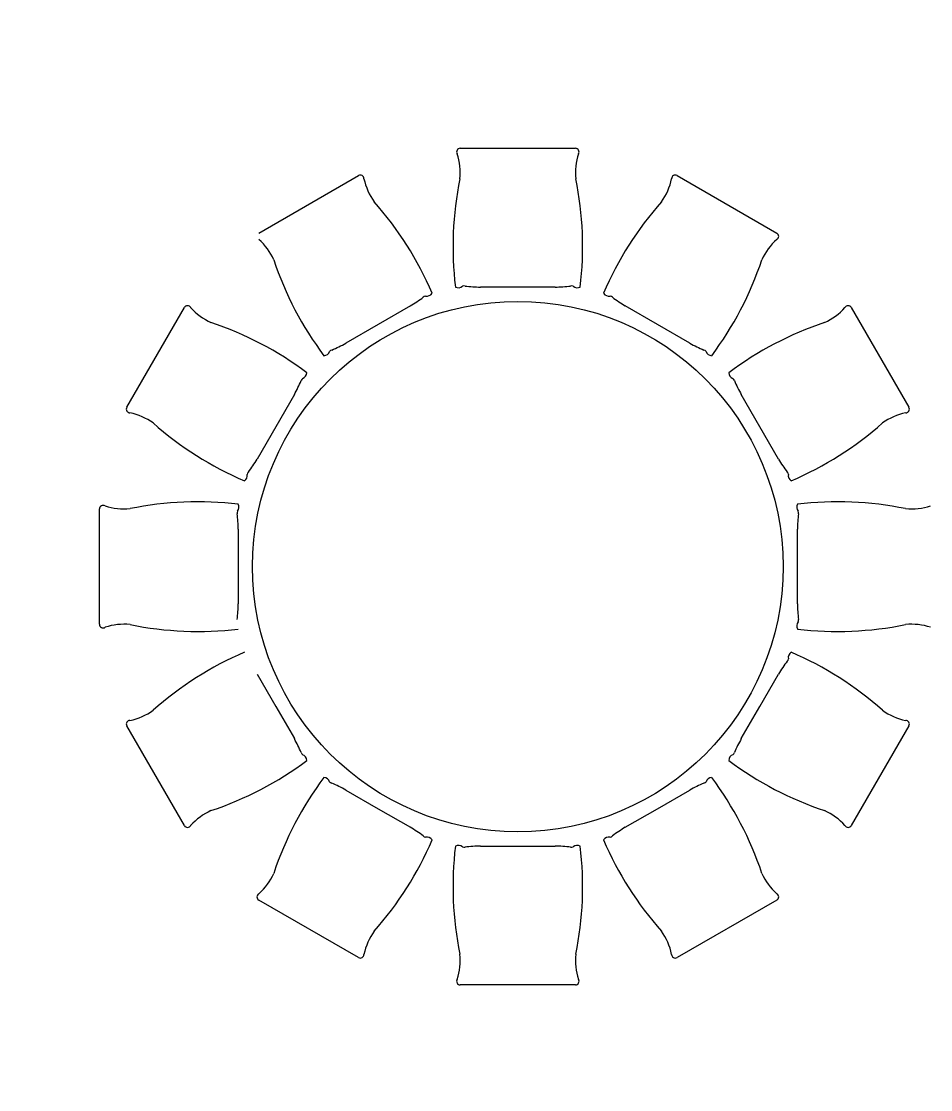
# Model space of a CAD drawing. Header units: millimetres. Extents: x 1443065 to 1517367, y 3763150 to 3779068.
# Drawn here: x 1446686.1 to 1447000.2, y 3767662 to 3768031.1 of the extents above; entities that cross this region are included whole.
import ezdxf

# ---------------------------------------------------------------- set-up
doc = ezdxf.new("R2010")
doc.units = ezdxf.units.MM
doc.layers.add('m-TAR_duvar', color=8, linetype='Continuous')
doc.layers.add('m-TFR_vitrifiye', color=1, linetype='Continuous')

msp = doc.modelspace()

# ---------------------------------------------------------------- hatches: boundary and pattern name
at = {"layer": 'm-TAR_duvar'}
h = msp.add_hatch(dxfattribs=at)
h.set_pattern_fill('ANSI33', color=256, scale=2)
h.set_pattern_definition([(45, (27620.463, -87954.953), (-8.98025612, 8.98025612), []), (45, (27629.443, -87954.953), (-8.98025612, 8.98025612), [6.35, -3.175])])
h.paths.add_polyline_path([(1454794.44, 3768891.25), (1454777.28, 3769060.22), (1454740.17, 3769224.96), (1454678.91, 3769382.58), (1454596.91, 3769530.2), (1454495.37, 3769665.05), (1454375.86, 3769783.46), (1454239.69, 3769884.92), (1454091.6, 3769966), (1453859.58, 3770075.21), (1453406.13, 3770314.52), (1453184.71, 3770444.62), (1451716.99, 3771328.64), (1451249.47, 3771588.02), (1451035.26, 3771685.46), (1450763.61, 3771809.03), (1450409.17, 3771939.61), (1448897.84, 3772143.01), (1447435.26, 3772002.72), (1445092.32, 3771120.18), (1445146.3, 3764847.08), (1454849.85, 3764847.08)])
h.paths.add_polyline_path([(1445185.96, 3764887.08), (1445132.56, 3771092.6), (1447444.38, 3771963.41), (1448897.07, 3772102.76), (1450399.48, 3771900.56), (1450748.39, 3771772.01), (1451018.7, 3771649.05), (1451231.46, 3771552.27), (1451696.97, 3771294), (1453164.25, 3770410.24), (1453386.65, 3770279.57), (1453841.71, 3770039.41), (1454073.47, 3769930.33), (1454218.03, 3769851.17), (1454349.7, 3769753.07), (1454465.16, 3769638.67), (1454563.29, 3769508.35), (1454642.62, 3769365.55), (1454701.81, 3769213.26), (1454737.73, 3769053.78), (1454754.47, 3768888.95), (1454809.3, 3764887.08)], flags=16)
h.paths.add_polyline_path([(1452002.28, 3765847.08), (1451882.28, 3765847.08), (1451882.28, 3765967.08), (1452002.28, 3765967.08)], flags=0)
h.paths.add_polyline_path([(1452782.41, 3765847.08), (1452782.41, 3765967.08), (1452902.41, 3765967.08), (1452902.41, 3765847.08)], flags=0)
h.paths.add_polyline_path([(1451282.28, 3765847.08), (1451162.28, 3765847.08), (1451162.28, 3765967.08), (1451282.28, 3765967.08)], flags=0)
h.paths.add_polyline_path([(1452002.41, 3766436.58), (1451902.41, 3766436.58), (1451902.41, 3766536.58), (1451902.48, 3766670.96), (1451282.41, 3766670.96), (1451282.41, 3766536.58), (1451282.41, 3766436.58), (1451182.41, 3766436.58), (1451182.41, 3766536.58), (1451227.41, 3766536.58), (1451227.41, 3766715.96), (1451912.48, 3766715.96), (1451912.48, 3766725.96), (1451957.48, 3766725.96), (1451957.48, 3766715.96), (1451957.48, 3766536.58), (1452002.41, 3766536.58)], flags=0)
h.paths.add_polyline_path([(1453715.4, 3765317.08), (1453715.4, 3765377.08), (1453775.4, 3765377.08), (1453775.4, 3765317.08)], flags=0)
h.paths.add_polyline_path([(1452782.41, 3766436.58), (1452782.41, 3766556.58), (1452902.41, 3766556.58), (1452902.41, 3766436.58)], flags=0)
h.paths.add_polyline_path([(1453675.3, 3765847.08), (1453675.3, 3765947.08), (1453775.3, 3765947.08), (1453775.3, 3765847.08)], flags=0)
h.paths.add_polyline_path([(1451957.48, 3766815.96), (1451912.48, 3766815.96), (1451912.48, 3767203.19), (1451227.41, 3767203.19), (1451227.41, 3767446.58), (1451287.41, 3767446.58), (1451287.41, 3767406.58), (1451267.41, 3767406.58), (1451267.41, 3767243.33), (1451917.48, 3767243.33), (1451917.48, 3767406.58), (1451897.48, 3767406.58), (1451897.48, 3767446.58), (1451957.48, 3767446.58), (1451957.48, 3767203.19)], flags=0)
h.paths.add_polyline_path([(1450402.41, 3765847.08), (1450282.41, 3765847.08), (1450282.41, 3765967.08), (1450402.41, 3765967.08)], flags=0)
h.paths.add_polyline_path([(1450272.24, 3765847.08), (1450172.24, 3765847.08), (1450172.24, 3765947.08), (1450272.24, 3765947.08)], flags=0)
h.paths.add_polyline_path([(1454209.8, 3765317.08), (1454209.8, 3765377.08), (1454269.8, 3765377.08), (1454269.8, 3765317.08)], flags=0)
h.paths.add_polyline_path([(1453675.3, 3766436.58), (1453675.3, 3766536.58), (1453775.3, 3766536.58), (1453775.3, 3766436.58)], flags=0)
h.paths.add_polyline_path([(1454209.8, 3765847.08), (1454209.8, 3765907.08), (1454269.8, 3765907.08), (1454269.8, 3765847.08)], flags=0)
h.paths.add_polyline_path([(1450402.41, 3766436.58), (1450282.41, 3766436.58), (1450282.41, 3766556.58), (1450402.41, 3766556.58)], flags=0)
h.paths.add_polyline_path([(1452782.41, 3767196.58), (1452782.41, 3767316.58), (1452902.41, 3767316.58), (1452902.41, 3767196.58)], flags=0)
h.paths.add_polyline_path([(1450272.41, 3766436.58), (1450172.41, 3766436.58), (1450172.41, 3766536.58), (1450272.41, 3766536.58)], flags=0)
h.paths.add_polyline_path([(1449584.07, 3765847.08), (1449484.07, 3765847.08), (1449484.07, 3765947.08), (1449584.07, 3765947.08)], flags=0)
h.paths.add_polyline_path([(1453675.3, 3767196.58), (1453675.3, 3767296.58), (1453775.3, 3767296.58), (1453775.3, 3767196.58)], flags=0)
h.paths.add_polyline_path([(1450402.41, 3767196.58), (1450282.41, 3767196.58), (1450282.41, 3767316.58), (1450402.41, 3767316.58)], flags=0)
h.paths.add_polyline_path([(1450272.41, 3767196.58), (1450172.41, 3767196.58), (1450172.41, 3767296.58), (1450272.41, 3767296.58)], flags=0)
h.paths.add_polyline_path([(1451957.48, 3767847.59), (1451897.48, 3767847.59), (1451897.48, 3767887.59), (1451917.48, 3767887.59), (1451917.48, 3768050.83), (1451267.41, 3768050.83), (1451267.41, 3767887.59), (1451287.41, 3767887.59), (1451287.41, 3767847.59), (1451227.41, 3767847.59), (1451227.41, 3768090.97), (1451912.48, 3768090.97), (1451912.48, 3768477.19), (1451957.48, 3768477.19), (1451957.48, 3768090.97)], flags=0)
h.paths.add_polyline_path([(1449584.07, 3766436.58), (1449484.07, 3766436.58), (1449484.07, 3766536.58), (1449584.07, 3766536.58)], flags=0)
h.paths.add_polyline_path([(1452782.41, 3767976.58), (1452782.41, 3768096.58), (1452902.41, 3768096.58), (1452902.41, 3767976.58)], flags=0)
h.paths.add_polyline_path([(1453675.3, 3767996.58), (1453675.3, 3768096.58), (1453775.3, 3768096.58), (1453775.3, 3767996.58)], flags=0)
h.paths.add_polyline_path([(1448737.73, 3765847.08), (1448577.73, 3765847.08), (1448577.73, 3765947.08), (1448692.73, 3765947.08), (1448692.73, 3766436.58), (1448577.73, 3766436.58), (1448577.73, 3766536.58), (1448737.73, 3766536.58), (1448737.73, 3766436.58), (1448737.73, 3765947.08)], flags=0)
h.paths.add_polyline_path([(1450402.41, 3767976.58), (1450282.41, 3767976.58), (1450282.41, 3768096.58), (1450402.41, 3768096.58)], flags=0)
h.paths.add_polyline_path([(1450272.41, 3767996.58), (1450172.41, 3767996.58), (1450172.41, 3768096.58), (1450272.41, 3768096.58)], flags=0)
h.paths.add_polyline_path([(1451957.48, 3768567.19), (1451912.48, 3768567.19), (1451912.48, 3768577.19), (1451227.41, 3768577.19), (1451227.41, 3768756.58), (1451172.41, 3768756.58), (1451172.41, 3768856.58), (1451282.41, 3768856.58), (1451282.41, 3768756.58), (1451282.41, 3768622.19), (1451902.48, 3768622.19), (1451902.48, 3768756.58), (1451902.41, 3768756.58), (1451902.41, 3768856.58), (1452002.41, 3768856.58), (1452002.41, 3768756.58), (1451957.48, 3768756.58), (1451957.48, 3768577.19)], flags=0)
h.paths.add_polyline_path([(1452002.41, 3768756.58), (1451902.41, 3768756.58), (1451902.41, 3768856.58), (1452002.41, 3768856.58)], flags=0)
h.paths.add_polyline_path([(1452782.41, 3768736.58), (1452782.41, 3768856.58), (1452902.41, 3768856.58), (1452902.41, 3768736.58)], flags=0)
h.paths.add_polyline_path([(1448737.74, 3767196.58), (1448577.74, 3767196.58), (1448577.74, 3767296.58), (1448737.74, 3767296.58)], flags=0)
h.paths.add_polyline_path([(1453675.3, 3768756.58), (1453675.3, 3768856.58), (1453775.3, 3768856.58), (1453775.3, 3768756.58)], flags=0)
h.paths.add_polyline_path([(1450402.41, 3768736.58), (1450282.41, 3768736.58), (1450282.41, 3768856.58), (1450402.41, 3768856.58)], flags=0)
h.paths.add_polyline_path([(1447937.73, 3765847.08), (1447837.73, 3765847.08), (1447837.73, 3765947.08), (1447937.73, 3765947.08)], flags=0)
h.paths.add_polyline_path([(1450272.41, 3768756.58), (1450172.41, 3768756.58), (1450172.41, 3768856.58), (1450272.41, 3768856.58)], flags=0)
h.paths.add_polyline_path([(1453744.51, 3768902.52), (1453693.08, 3768933.43), (1453723.98, 3768984.86), (1453775.41, 3768953.95)], flags=0)
h.paths.add_polyline_path([(1452002.41, 3769327.08), (1451882.41, 3769327.08), (1451882.41, 3769447.08), (1452002.41, 3769447.08)], flags=0)
h.paths.add_polyline_path([(1447937.73, 3766436.58), (1447837.73, 3766436.58), (1447837.73, 3766536.58), (1447937.73, 3766536.58)], flags=0)
h.paths.add_polyline_path([(1451282.41, 3769327.08), (1451162.41, 3769327.08), (1451162.41, 3769447.08), (1451282.41, 3769447.08)], flags=0)
h.paths.add_polyline_path([(1448737.73, 3767996.58), (1448577.73, 3767996.58), (1448577.73, 3768096.58), (1448737.73, 3768096.58)], flags=0)
h.paths.add_polyline_path([(1449584.07, 3768756.58), (1449484.07, 3768756.58), (1449484.07, 3768856.58), (1449584.07, 3768856.58)], flags=0)
h.paths.add_polyline_path([(1450402.41, 3769327.08), (1450282.41, 3769327.08), (1450282.41, 3769447.08), (1450402.41, 3769447.08)], flags=0)
h.paths.add_polyline_path([(1447937.73, 3767196.58), (1447837.73, 3767196.58), (1447837.73, 3767296.58), (1447937.73, 3767296.58)], flags=0)
h.paths.add_polyline_path([(1450272.41, 3769347.08), (1450172.41, 3769347.08), (1450172.41, 3769447.08), (1450272.41, 3769447.08)], flags=0)
h.paths.add_polyline_path([(1448737.73, 3768676.58), (1448637.73, 3768676.58), (1448637.73, 3768856.58), (1448737.73, 3768856.58)], flags=0)
h.paths.add_polyline_path([(1449584.07, 3769347.08), (1449484.07, 3769347.08), (1449484.07, 3769447.08), (1449584.07, 3769447.08)], flags=0)
h.paths.add_polyline_path([(1447037.73, 3765847.08), (1446937.73, 3765847.08), (1446937.73, 3765947.08), (1447037.73, 3765947.08)], flags=0)
h.paths.add_polyline_path([(1447937.73, 3767996.58), (1447837.73, 3767996.58), (1447837.73, 3768096.58), (1447937.73, 3768096.58)], flags=0)
h.paths.add_polyline_path([(1447037.73, 3766436.58), (1446937.73, 3766436.58), (1446937.73, 3766536.58), (1447037.73, 3766536.58)], flags=0)
h.paths.add_polyline_path([(1451282.41, 3770304.32), (1451182.41, 3770304.32), (1451182.41, 3770444.32), (1451212.41, 3770486.32), (1451322.41, 3770421.32)], flags=0)
h.paths.add_polyline_path([(1447037.73, 3767196.58), (1446937.73, 3767196.58), (1446937.73, 3767296.58), (1447037.73, 3767296.58)], flags=0)
h.paths.add_polyline_path([(1448737.73, 3769347.08), (1448637.73, 3769347.08), (1448637.73, 3769447.08), (1448737.73, 3769447.08)], flags=0)
h.paths.add_polyline_path([(1447937.73, 3768756.58), (1447837.73, 3768756.58), (1447837.73, 3768856.58), (1447937.73, 3768856.58)], flags=0)
h.paths.add_polyline_path([(1450382.41, 3770315.63), (1450282.41, 3770315.63), (1450282.41, 3770415.63), (1450382.41, 3770415.63)], flags=0)
h.paths.add_polyline_path([(1450272.41, 3770315.63), (1450172.41, 3770315.63), (1450172.41, 3770415.63), (1450272.41, 3770415.63)], flags=0)
h.paths.add_polyline_path([(1446297.73, 3765847.08), (1446137.73, 3765847.08), (1446137.73, 3765947.08), (1446137.73, 3766436.58), (1446137.73, 3766536.58), (1446137.74, 3767196.58), (1446137.74, 3767296.58), (1446137.73, 3767996.58), (1446137.73, 3768096.58), (1446297.73, 3768096.58), (1446297.73, 3767996.58), (1446167.73, 3767996.58), (1446167.74, 3767296.58), (1446297.74, 3767296.58), (1446297.74, 3767196.58), (1446167.74, 3767196.58), (1446167.74, 3766536.58), (1446297.73, 3766536.58), (1446297.73, 3766436.58), (1446182.73, 3766436.58), (1446182.73, 3765947.08), (1446297.73, 3765947.08)], flags=0)
h.paths.add_polyline_path([(1447037.73, 3767996.58), (1446937.73, 3767996.58), (1446937.73, 3768096.58), (1447037.73, 3768096.58)], flags=0)
h.paths.add_polyline_path([(1449584.07, 3770315.63), (1449484.07, 3770315.63), (1449484.07, 3770415.63), (1449584.07, 3770415.63)], flags=0)
h.paths.add_polyline_path([(1447937.73, 3769347.08), (1447837.73, 3769347.08), (1447837.73, 3769447.08), (1447937.73, 3769447.08)], flags=0)
h.paths.add_polyline_path([(1450382.41, 3770936.73), (1450282.41, 3770936.73), (1450282.41, 3771036.73), (1450382.41, 3771036.73)], flags=0)
h.paths.add_polyline_path([(1450272.41, 3770936.73), (1450172.41, 3770936.73), (1450172.41, 3771036.73), (1450272.41, 3771036.73)], flags=0)
h.paths.add_polyline_path([(1447037.73, 3768756.58), (1446937.73, 3768756.58), (1446937.73, 3768811.58), (1446237.73, 3768811.58), (1446237.73, 3768676.58), (1446137.73, 3768676.58), (1446137.73, 3768856.58), (1446237.73, 3768856.58), (1446937.73, 3768856.58), (1447037.73, 3768856.58)], flags=0)
h.paths.add_polyline_path([(1448737.73, 3770315.63), (1448637.73, 3770315.63), (1448637.73, 3770415.63), (1448737.73, 3770415.63)], flags=0)
h.paths.add_polyline_path([(1449584.07, 3770936.73), (1449484.07, 3770936.73), (1449484.07, 3771036.73), (1449584.07, 3771036.73)], flags=0)
h.paths.add_polyline_path([(1447037.73, 3769347.08), (1446937.73, 3769347.08), (1446937.73, 3769447.08), (1447037.73, 3769447.08)], flags=0)
h.paths.add_polyline_path([(1447937.73, 3770315.63), (1447837.73, 3770315.63), (1447837.73, 3770415.63), (1447937.73, 3770415.63)], flags=0)
h.paths.add_polyline_path([(1448737.73, 3770936.73), (1448637.73, 3770936.73), (1448637.73, 3771036.73), (1448737.73, 3771036.73)], flags=0)
h.paths.add_polyline_path([(1447937.73, 3770936.73), (1447837.73, 3770936.73), (1447837.73, 3770994.84), (1447050.81, 3770749.36), (1446602.71, 3770578.53), (1446587.72, 3770615.63), (1447037.72, 3770787.18), (1447837.73, 3771036.74), (1447837.73, 3771036.73), (1447937.73, 3771036.73)], flags=0)
h.paths.add_polyline_path([(1446237.73, 3769347.08), (1446137.73, 3769347.08), (1446137.73, 3769447.08), (1446237.73, 3769447.08)], flags=0)
h.paths.add_polyline_path([(1447037.73, 3770315.63), (1446937.73, 3770315.63), (1446937.73, 3770415.63), (1447037.73, 3770415.63)], flags=0)
h.paths.add_polyline_path([(1448660.01, 3771597.82), (1447860.1, 3771521.18), (1447552.68, 3771491.72), (1447491.35, 3771468.18), (1447044.88, 3771300), (1446969.92, 3771271.77), (1446669.55, 3771158.63), (1446594.78, 3771130.46), (1446580.68, 3771167.89), (1446655.55, 3771196.09), (1446955.91, 3771309.24), (1447030.68, 3771337.4), (1447477.02, 3771505.52), (1447543.43, 3771531.02), (1447856.29, 3771561), (1448656.29, 3771637.64), (1448735.81, 3771645.27), (1448739.63, 3771605.46)], flags=0)
h.paths.add_polyline_path([(1446237.73, 3770315.63), (1446137.73, 3770315.63), (1446137.73, 3770415.63), (1446237.73, 3770415.63)], flags=0)
h.paths.add_polyline_path([(1445658.49, 3770330.63), (1445618.49, 3770330.63), (1445618.49, 3770415.63), (1445658.49, 3770415.63)], flags=0)
h.paths.add_polyline_path([(1446219.64, 3770989.15), (1446144.77, 3770960.95), (1446130.67, 3770998.39), (1446205.54, 3771026.59)], flags=0)
h.paths.add_polyline_path([(1445657.98, 3770633.33), (1445617.98, 3770633.33), (1445617.98, 3770676.33), (1445622.15, 3770718.96), (1445637.3, 3770759.27), (1445660.29, 3770795.68), (1445690.16, 3770826.69), (1445725.69, 3770851.02), (1445765.4, 3770867.66), (1445807.98, 3770875.83), (1445820.98, 3770837.33), (1445785.48, 3770830.15), (1445752.15, 3770815.88), (1445722.26, 3770795.37), (1445696.95, 3770769.42), (1445677.21, 3770739.01), (1445663.79, 3770705.34), (1445658.98, 3770670.83)], flags=0)

# ---------------------------------------------------------------- linework, layer by layer
at = {"layer": 'm-TFR_vitrifiye'}
for p, q in [((1446837.69, 3767987.19), (1446877.49, 3767987.19)), ((1446837.69, 3767987.19), (1446877.49, 3767987.19)), ((1446768.1, 3767957.87), (1446802.57, 3767977.78)), ((1446768.1, 3767957.87), (1446802.57, 3767977.78)), ((1446912.61, 3767977.78), (1446947.08, 3767957.87)), ((1446912.61, 3767977.78), (1446947.08, 3767957.87)), ((1446857.59, 3767939.26), (1446844.71, 3767939.26)), ((1446857.59, 3767939.26), (1446844.71, 3767939.26)), ((1446870.47, 3767939.26), (1446857.59, 3767939.26)), ((1446870.47, 3767939.26), (1446857.59, 3767939.26)), ((1446722.49, 3767897.7), (1446742.4, 3767932.17)), ((1446722.49, 3767897.7), (1446742.4, 3767932.17)), ((1446820.46, 3767932.76), (1446809.3, 3767926.32)), ((1446820.46, 3767932.76), (1446809.3, 3767926.32)), ((1446905.88, 3767926.32), (1446894.73, 3767932.76)), ((1446905.88, 3767926.32), (1446894.73, 3767932.76)), ((1446972.79, 3767932.17), (1446992.69, 3767897.7)), ((1446972.79, 3767932.17), (1446992.69, 3767897.7)), ((1446809.3, 3767926.32), (1446798.14, 3767919.88)), ((1446809.3, 3767926.32), (1446798.14, 3767919.88)), ((1446917.04, 3767919.88), (1446905.88, 3767926.32)), ((1446917.04, 3767919.88), (1446905.88, 3767926.32)), ((1446780.39, 3767902.13), (1446773.95, 3767890.97)), ((1446780.39, 3767902.13), (1446773.95, 3767890.97)), ((1446941.24, 3767890.97), (1446934.8, 3767902.13)), ((1446941.24, 3767890.97), (1446934.8, 3767902.13)), ((1446773.95, 3767890.97), (1446767.51, 3767879.81)), ((1446773.95, 3767890.97), (1446767.51, 3767879.81)), ((1446947.68, 3767879.81), (1446941.24, 3767890.97)), ((1446947.68, 3767879.81), (1446941.24, 3767890.97)), ((1446713.08, 3767822.77), (1446713.08, 3767862.58)), ((1446713.08, 3767822.77), (1446713.08, 3767862.58)), ((1446761.01, 3767855.56), (1446761.01, 3767842.68)), ((1446761.01, 3767855.56), (1446761.01, 3767842.68)), ((1446954.18, 3767842.68), (1446954.18, 3767855.56)), ((1446954.18, 3767842.68), (1446954.18, 3767855.56)), ((1446761.01, 3767842.68), (1446761.01, 3767829.79)), ((1446761.01, 3767842.68), (1446761.01, 3767829.79)), ((1446954.18, 3767829.79), (1446954.18, 3767842.68)), ((1446954.18, 3767829.79), (1446954.18, 3767842.68)), ((1446767.51, 3767805.54), (1446773.95, 3767794.39)), ((1446767.51, 3767805.54), (1446773.95, 3767794.39)), ((1446941.24, 3767794.39), (1446947.68, 3767805.54)), ((1446941.24, 3767794.39), (1446947.68, 3767805.54)), ((1446773.95, 3767794.39), (1446780.39, 3767783.23)), ((1446773.95, 3767794.39), (1446780.39, 3767783.23)), ((1446934.8, 3767783.23), (1446941.24, 3767794.39)), ((1446934.8, 3767783.23), (1446941.24, 3767794.39)), ((1446742.4, 3767753.19), (1446722.49, 3767787.66)), ((1446742.4, 3767753.19), (1446722.49, 3767787.66)), ((1446992.69, 3767787.66), (1446972.79, 3767753.19)), ((1446992.69, 3767787.66), (1446972.79, 3767753.19)), ((1446798.14, 3767765.47), (1446809.3, 3767759.03)), ((1446798.14, 3767765.47), (1446809.3, 3767759.03)), ((1446905.88, 3767759.03), (1446917.04, 3767765.47)), ((1446905.88, 3767759.03), (1446917.04, 3767765.47)), ((1446809.3, 3767759.03), (1446820.46, 3767752.59)), ((1446809.3, 3767759.03), (1446820.46, 3767752.59)), ((1446894.73, 3767752.59), (1446905.88, 3767759.03)), ((1446894.73, 3767752.59), (1446905.88, 3767759.03)), ((1446844.71, 3767746.09), (1446857.59, 3767746.09)), ((1446844.71, 3767746.09), (1446857.59, 3767746.09)), ((1446857.59, 3767746.09), (1446870.47, 3767746.09)), ((1446857.59, 3767746.09), (1446870.47, 3767746.09)), ((1446802.57, 3767707.58), (1446768.1, 3767727.48)), ((1446802.57, 3767707.58), (1446768.1, 3767727.48)), ((1446947.08, 3767727.48), (1446912.61, 3767707.58)), ((1446947.08, 3767727.48), (1446912.61, 3767707.58)), ((1446877.49, 3767698.17), (1446837.69, 3767698.17)), ((1446877.49, 3767698.17), (1446837.69, 3767698.17))]:
    msp.add_line(p, q, dxfattribs=at)
msp.add_circle((1446857.59, 3767842.68), 91.63, dxfattribs=at)
msp.add_circle((1446857.59, 3767842.68), 91.63, dxfattribs=at)
for centre, radius, start, end in [((1446837.69, 3767985.94), 1.25, 89.8292, 211.4999), ((1446837.69, 3767985.94), 1.25, 89.8292, 211.4999), ((1446816.21, 3767978.67), 21.46, 354.5513, 17.9661), ((1446816.21, 3767978.67), 21.46, 354.5513, 17.9661), ((1446877.5, 3767985.94), 1.25, 328.5001, 90.1708), ((1446877.5, 3767985.94), 1.25, 328.5001, 90.1708), ((1446898.97, 3767978.67), 21.46, 162.0339, 185.4487), ((1446898.97, 3767978.67), 21.46, 162.0339, 185.4487), ((1446803.2, 3767976.7), 1.25, 358.5001, 120.1708), ((1446803.2, 3767976.7), 1.25, 358.5001, 120.1708), ((1446911.98, 3767976.7), 1.25, 59.8292, 181.4999), ((1446911.98, 3767976.7), 1.25, 59.8292, 181.4999), ((1446825.44, 3767981.14), 21.46, 192.0339, 215.4487), ((1446825.44, 3767981.14), 21.46, 192.0339, 215.4487), ((1446952.16, 3767953.18), 116.96, 168.4357, 186.8363), ((1446952.16, 3767953.18), 116.96, 168.4357, 186.8363), ((1446763.03, 3767953.18), 116.96, 353.1637, 11.5643), ((1446763.03, 3767953.18), 116.96, 353.1637, 11.5643), ((1446889.75, 3767981.14), 21.46, 324.5513, 347.9661), ((1446889.75, 3767981.14), 21.46, 324.5513, 347.9661), ((1446720.45, 3767891.1), 116.96, 23.1637, 41.5643), ((1446720.45, 3767891.1), 116.96, 23.1637, 41.5643), ((1446994.74, 3767891.1), 116.96, 138.4357, 156.8363), ((1446994.74, 3767891.1), 116.96, 138.4357, 156.8363), ((1446753.76, 3767939.76), 21.46, 24.5513, 47.9661), ((1446753.76, 3767939.76), 21.46, 24.5513, 47.9661), ((1446961.43, 3767939.76), 21.46, 132.0339, 155.4487), ((1446961.43, 3767939.76), 21.46, 132.0339, 155.4487), ((1446946.46, 3767956.79), 1.25, 298.5001, 60.1708), ((1446946.46, 3767956.79), 1.25, 298.5001, 60.1708), ((1446884.23, 3767985.66), 116.96, 198.4357, 216.8363), ((1446884.23, 3767985.66), 116.96, 198.4357, 216.8363), ((1446830.95, 3767985.66), 116.96, 323.1637, 341.5643), ((1446830.95, 3767985.66), 116.96, 323.1637, 341.5643), ((1446826.13, 3767938.31), 2.2, 259.5236, 326.8039), ((1446826.13, 3767938.31), 2.2, 259.5236, 326.8039), ((1446837.02, 3767941.22), 2.2, 243.1961, 310.4764), ((1446837.02, 3767941.22), 2.2, 243.1961, 310.4764), ((1446838.98, 3767938.48), 1.19, 71.7536, 116.5375), ((1446838.98, 3767938.48), 1.19, 71.7536, 116.5375), ((1446845.18, 3767986.89), 47.64, 262.9704, 269.4301), ((1446845.18, 3767986.89), 47.64, 262.9704, 269.4301), ((1446870, 3767986.89), 47.64, 270.5699, 277.0296), ((1446870, 3767986.89), 47.64, 270.5699, 277.0296), ((1446876.2, 3767938.48), 1.19, 63.4625, 108.2464), ((1446876.2, 3767938.48), 1.19, 63.4625, 108.2464), ((1446878.16, 3767941.22), 2.2, 229.5236, 296.8039), ((1446878.16, 3767941.22), 2.2, 229.5236, 296.8039), ((1446889.05, 3767938.31), 2.2, 213.1961, 280.4764), ((1446889.05, 3767938.31), 2.2, 213.1961, 280.4764), ((1446796.23, 3767973.78), 47.64, 300.5699, 307.0296), ((1446796.23, 3767973.78), 47.64, 300.5699, 307.0296), ((1446825.81, 3767934.95), 1.19, 93.4625, 138.2464), ((1446825.81, 3767934.95), 1.19, 93.4625, 138.2464), ((1446889.38, 3767934.95), 1.19, 41.7536, 86.5375), ((1446889.38, 3767934.95), 1.19, 41.7536, 86.5375), ((1446918.96, 3767973.78), 47.64, 232.9704, 239.4301), ((1446918.96, 3767973.78), 47.64, 232.9704, 239.4301), ((1446743.48, 3767931.55), 1.25, 28.5001, 150.1708), ((1446743.48, 3767931.55), 1.25, 28.5001, 150.1708), ((1446760.51, 3767946.51), 21.46, 222.0339, 245.4487), ((1446760.51, 3767946.51), 21.46, 222.0339, 245.4487), ((1446954.67, 3767946.51), 21.46, 294.5513, 317.9661), ((1446954.67, 3767946.51), 21.46, 294.5513, 317.9661), ((1446971.71, 3767931.55), 1.25, 29.8292, 151.4999), ((1446971.71, 3767931.55), 1.25, 29.8292, 151.4999), ((1446714.61, 3767816.04), 116.96, 53.1637, 71.5643), ((1446714.61, 3767816.04), 116.96, 53.1637, 71.5643), ((1447000.57, 3767816.04), 116.96, 108.4357, 126.8363), ((1447000.57, 3767816.04), 116.96, 108.4357, 126.8363), ((1446774.74, 3767961.37), 47.64, 292.9704, 299.4301), ((1446774.74, 3767961.37), 47.64, 292.9704, 299.4301), ((1446940.45, 3767961.37), 47.64, 240.5699, 247.0296), ((1446940.45, 3767961.37), 47.64, 240.5699, 247.0296), ((1446790.5, 3767917.74), 2.2, 273.1961, 340.4764), ((1446790.5, 3767917.74), 2.2, 273.1961, 340.4764), ((1446793.57, 3767916.34), 1.19, 101.7536, 146.5375), ((1446793.57, 3767916.34), 1.19, 101.7536, 146.5375), ((1446921.61, 3767916.34), 1.19, 33.4625, 78.2464), ((1446921.61, 3767916.34), 1.19, 33.4625, 78.2464), ((1446924.68, 3767917.74), 2.2, 199.5236, 266.8039), ((1446924.68, 3767917.74), 2.2, 199.5236, 266.8039), ((1446783.93, 3767906.7), 1.19, 123.4625, 168.2464), ((1446783.93, 3767906.7), 1.19, 123.4625, 168.2464), ((1446782.53, 3767909.77), 2.2, 289.5236, 356.8039), ((1446782.53, 3767909.77), 2.2, 289.5236, 356.8039), ((1446932.65, 3767909.77), 2.2, 183.1961, 250.4764), ((1446932.65, 3767909.77), 2.2, 183.1961, 250.4764), ((1446931.26, 3767906.7), 1.19, 11.7536, 56.5375), ((1446931.26, 3767906.7), 1.19, 11.7536, 56.5375), ((1446738.9, 3767925.53), 47.64, 330.5699, 337.0296), ((1446738.9, 3767925.53), 47.64, 330.5699, 337.0296), ((1446976.28, 3767925.53), 47.64, 202.9704, 209.4301), ((1446976.28, 3767925.53), 47.64, 202.9704, 209.4301), ((1446723.57, 3767897.07), 1.25, 149.8292, 271.4999), ((1446723.57, 3767897.07), 1.25, 149.8292, 271.4999), ((1446991.61, 3767897.07), 1.25, 268.5001, 30.1708), ((1446991.61, 3767897.07), 1.25, 268.5001, 30.1708), ((1446719.13, 3767874.83), 21.46, 54.5513, 77.9661), ((1446719.13, 3767874.83), 21.46, 54.5513, 77.9661), ((1446996.05, 3767874.83), 21.46, 102.0339, 125.4487), ((1446996.05, 3767874.83), 21.46, 102.0339, 125.4487), ((1446809.17, 3767979.82), 116.96, 228.4357, 246.8363), ((1446809.17, 3767979.82), 116.96, 228.4357, 246.8363), ((1446906.01, 3767979.82), 116.96, 293.1637, 311.5643), ((1446906.01, 3767979.82), 116.96, 293.1637, 311.5643), ((1446726.49, 3767904.04), 47.64, 322.9704, 329.4301), ((1446726.49, 3767904.04), 47.64, 322.9704, 329.4301), ((1446988.69, 3767904.04), 47.64, 210.5699, 217.0296), ((1446988.69, 3767904.04), 47.64, 210.5699, 217.0296), ((1446761.96, 3767874.13), 2.2, 303.1961, 10.4764), ((1446761.96, 3767874.13), 2.2, 303.1961, 10.4764), ((1446765.32, 3767874.46), 1.19, 131.7536, 176.5375), ((1446765.32, 3767874.46), 1.19, 131.7536, 176.5375), ((1446949.87, 3767874.46), 1.19, 3.4625, 48.2464), ((1446949.87, 3767874.46), 1.19, 3.4625, 48.2464), ((1446953.22, 3767874.13), 2.2, 169.5236, 236.8039), ((1446953.22, 3767874.13), 2.2, 169.5236, 236.8039), ((1446714.33, 3767862.58), 1.25, 58.5001, 180.1708), ((1446714.33, 3767862.58), 1.25, 58.5001, 180.1708), ((1446721.6, 3767884.06), 21.46, 252.0339, 275.4487), ((1446721.6, 3767884.06), 21.46, 252.0339, 275.4487), ((1446747.09, 3767748.11), 116.96, 83.1637, 101.5643), ((1446747.09, 3767748.11), 116.96, 83.1637, 101.5643), ((1446759.05, 3767863.25), 2.2, 319.5236, 26.8039), ((1446759.05, 3767863.25), 2.2, 319.5236, 26.8039), ((1446956.14, 3767863.25), 2.2, 153.1961, 220.4764), ((1446956.14, 3767863.25), 2.2, 153.1961, 220.4764), ((1446968.1, 3767748.11), 116.96, 78.4357, 96.8363), ((1446968.1, 3767748.11), 116.96, 78.4357, 96.8363), ((1446993.58, 3767884.06), 21.46, 264.5513, 287.9661), ((1446993.58, 3767884.06), 21.46, 264.5513, 287.9661), ((1446761.79, 3767861.29), 1.19, 153.4625, 198.2464), ((1446761.79, 3767861.29), 1.19, 153.4625, 198.2464), ((1446713.38, 3767855.09), 47.64, 0.5699, 7.0296), ((1446713.38, 3767855.09), 47.64, 0.5699, 7.0296), ((1447001.81, 3767855.09), 47.64, 172.9704, 179.4301), ((1447001.81, 3767855.09), 47.64, 172.9704, 179.4301), ((1446953.4, 3767861.29), 1.19, 341.7536, 26.5375), ((1446953.4, 3767861.29), 1.19, 341.7536, 26.5375), ((1446713.38, 3767830.27), 47.64, 352.9704, 359.4301), ((1446713.38, 3767830.27), 47.64, 352.9704, 359.4301), ((1447001.81, 3767830.27), 47.64, 180.5699, 187.0296), ((1447001.81, 3767830.27), 47.64, 180.5699, 187.0296), ((1446714.33, 3767822.77), 1.25, 179.8292, 301.4999), ((1446714.33, 3767822.77), 1.25, 179.8292, 301.4999), ((1446721.6, 3767801.29), 21.46, 84.5513, 107.9661), ((1446721.6, 3767801.29), 21.46, 84.5513, 107.9661), ((1446747.09, 3767937.24), 116.96, 258.4357, 276.8363), ((1446747.09, 3767937.24), 116.96, 258.4357, 276.8363), ((1446956.14, 3767822.11), 2.2, 139.5236, 206.8039), ((1446956.14, 3767822.11), 2.2, 139.5236, 206.8039), ((1446968.1, 3767937.24), 116.96, 263.1637, 281.5643), ((1446968.1, 3767937.24), 116.96, 263.1637, 281.5643), ((1446953.4, 3767824.07), 1.19, 333.4625, 18.2464), ((1446953.4, 3767824.07), 1.19, 333.4625, 18.2464), ((1446993.58, 3767801.29), 21.46, 72.0339, 95.4487), ((1446993.58, 3767801.29), 21.46, 72.0339, 95.4487), ((1446809.17, 3767705.53), 116.96, 113.1637, 131.5643), ((1446809.17, 3767705.53), 116.96, 113.1637, 131.5643), ((1446953.22, 3767811.22), 2.2, 123.1961, 190.4764), ((1446953.22, 3767811.22), 2.2, 123.1961, 190.4764), ((1446906.01, 3767705.53), 116.96, 48.4357, 66.8363), ((1446906.01, 3767705.53), 116.96, 48.4357, 66.8363), ((1446988.69, 3767781.31), 47.64, 142.9704, 149.4301), ((1446988.69, 3767781.31), 47.64, 142.9704, 149.4301), ((1446949.87, 3767810.89), 1.19, 311.7536, 356.5375), ((1446949.87, 3767810.89), 1.19, 311.7536, 356.5375), ((1446719.13, 3767810.52), 21.46, 282.0339, 305.4487), ((1446719.13, 3767810.52), 21.46, 282.0339, 305.4487), ((1446996.05, 3767810.52), 21.46, 234.5513, 257.9661), ((1446996.05, 3767810.52), 21.46, 234.5513, 257.9661), ((1446723.57, 3767788.29), 1.25, 88.5001, 210.1708), ((1446723.57, 3767788.29), 1.25, 88.5001, 210.1708), ((1446991.61, 3767788.29), 1.25, 329.8292, 91.4999), ((1446991.61, 3767788.29), 1.25, 329.8292, 91.4999), ((1446738.9, 3767759.82), 47.64, 22.9704, 29.4301), ((1446738.9, 3767759.82), 47.64, 22.9704, 29.4301), ((1446976.28, 3767759.82), 47.64, 150.5699, 157.0296), ((1446976.28, 3767759.82), 47.64, 150.5699, 157.0296), ((1446783.93, 3767778.66), 1.19, 191.7536, 236.5375), ((1446783.93, 3767778.66), 1.19, 191.7536, 236.5375), ((1446931.26, 3767778.66), 1.19, 303.4625, 348.2464), ((1446931.26, 3767778.66), 1.19, 303.4625, 348.2464), ((1446714.61, 3767869.32), 116.96, 288.4357, 306.8363), ((1446714.61, 3767869.32), 116.96, 288.4357, 306.8363), ((1446782.53, 3767775.59), 2.2, 3.1961, 70.4764), ((1446782.53, 3767775.59), 2.2, 3.1961, 70.4764), ((1446932.65, 3767775.59), 2.2, 109.5236, 176.8039), ((1446932.65, 3767775.59), 2.2, 109.5236, 176.8039), ((1447000.57, 3767869.32), 116.96, 233.1637, 251.5643), ((1447000.57, 3767869.32), 116.96, 233.1637, 251.5643), ((1446884.23, 3767699.69), 116.96, 143.1637, 161.5643), ((1446884.23, 3767699.69), 116.96, 143.1637, 161.5643), ((1446790.5, 3767767.62), 2.2, 19.5236, 86.8039), ((1446790.5, 3767767.62), 2.2, 19.5236, 86.8039), ((1446793.57, 3767769.01), 1.19, 213.4625, 258.2464), ((1446793.57, 3767769.01), 1.19, 213.4625, 258.2464), ((1446774.74, 3767723.99), 47.64, 60.5699, 67.0296), ((1446774.74, 3767723.99), 47.64, 60.5699, 67.0296), ((1446940.45, 3767723.99), 47.64, 112.9704, 119.4301), ((1446940.45, 3767723.99), 47.64, 112.9704, 119.4301), ((1446921.61, 3767769.01), 1.19, 281.7536, 326.5375), ((1446921.61, 3767769.01), 1.19, 281.7536, 326.5375), ((1446924.68, 3767767.62), 2.2, 93.1961, 160.4764), ((1446924.68, 3767767.62), 2.2, 93.1961, 160.4764), ((1446830.95, 3767699.69), 116.96, 18.4357, 36.8363), ((1446830.95, 3767699.69), 116.96, 18.4357, 36.8363), ((1446760.51, 3767738.84), 21.46, 114.5513, 137.9661), ((1446760.51, 3767738.84), 21.46, 114.5513, 137.9661), ((1446954.67, 3767738.84), 21.46, 42.0339, 65.4487), ((1446954.67, 3767738.84), 21.46, 42.0339, 65.4487), ((1446743.48, 3767753.81), 1.25, 209.8292, 331.4999), ((1446743.48, 3767753.81), 1.25, 209.8292, 331.4999), ((1446796.23, 3767711.58), 47.64, 52.9704, 59.4301), ((1446796.23, 3767711.58), 47.64, 52.9704, 59.4301), ((1446918.96, 3767711.58), 47.64, 120.5699, 127.0296), ((1446918.96, 3767711.58), 47.64, 120.5699, 127.0296), ((1446971.71, 3767753.81), 1.25, 208.5001, 330.1708), ((1446971.71, 3767753.81), 1.25, 208.5001, 330.1708), ((1446825.81, 3767750.4), 1.19, 221.7536, 266.5375), ((1446825.81, 3767750.4), 1.19, 221.7536, 266.5375), ((1446826.13, 3767747.05), 2.2, 33.1961, 100.4764), ((1446826.13, 3767747.05), 2.2, 33.1961, 100.4764), ((1446889.05, 3767747.05), 2.2, 79.5236, 146.8039), ((1446889.05, 3767747.05), 2.2, 79.5236, 146.8039), ((1446889.38, 3767750.4), 1.19, 273.4625, 318.2464), ((1446889.38, 3767750.4), 1.19, 273.4625, 318.2464), ((1446720.45, 3767794.26), 116.96, 318.4357, 336.8363), ((1446720.45, 3767794.26), 116.96, 318.4357, 336.8363), ((1446952.16, 3767732.17), 116.96, 173.1637, 191.5643), ((1446952.16, 3767732.17), 116.96, 173.1637, 191.5643), ((1446837.02, 3767744.13), 2.2, 49.5236, 116.8039), ((1446837.02, 3767744.13), 2.2, 49.5236, 116.8039), ((1446838.98, 3767746.87), 1.19, 243.4625, 288.2464), ((1446838.98, 3767746.87), 1.19, 243.4625, 288.2464), ((1446845.18, 3767698.46), 47.64, 90.5699, 97.0296), ((1446845.18, 3767698.46), 47.64, 90.5699, 97.0296), ((1446870, 3767698.46), 47.64, 82.9704, 89.4301), ((1446870, 3767698.46), 47.64, 82.9704, 89.4301), ((1446876.2, 3767746.87), 1.19, 251.7536, 296.5375), ((1446876.2, 3767746.87), 1.19, 251.7536, 296.5375), ((1446878.16, 3767744.13), 2.2, 63.1961, 130.4764), ((1446878.16, 3767744.13), 2.2, 63.1961, 130.4764), ((1446763.03, 3767732.17), 116.96, 348.4357, 6.8363), ((1446763.03, 3767732.17), 116.96, 348.4357, 6.8363), ((1446994.74, 3767794.26), 116.96, 203.1637, 221.5643), ((1446994.74, 3767794.26), 116.96, 203.1637, 221.5643), ((1446753.76, 3767745.6), 21.46, 312.0339, 335.4487), ((1446753.76, 3767745.6), 21.46, 312.0339, 335.4487), ((1446961.43, 3767745.6), 21.46, 204.5513, 227.9661), ((1446961.43, 3767745.6), 21.46, 204.5513, 227.9661), ((1446768.72, 3767728.56), 1.25, 118.5001, 240.1708), ((1446768.72, 3767728.56), 1.25, 118.5001, 240.1708), ((1446946.46, 3767728.56), 1.25, 299.8292, 61.4999), ((1446946.46, 3767728.56), 1.25, 299.8292, 61.4999), ((1446825.44, 3767704.22), 21.46, 144.5513, 167.9661), ((1446825.44, 3767704.22), 21.46, 144.5513, 167.9661), ((1446889.75, 3767704.22), 21.46, 12.0339, 35.4487), ((1446889.75, 3767704.22), 21.46, 12.0339, 35.4487), ((1446803.2, 3767708.66), 1.25, 239.8292, 1.4999), ((1446803.2, 3767708.66), 1.25, 239.8292, 1.4999), ((1446816.21, 3767706.69), 21.46, 342.0339, 5.4487), ((1446816.21, 3767706.69), 21.46, 342.0339, 5.4487), ((1446898.97, 3767706.69), 21.46, 174.5513, 197.9661), ((1446898.97, 3767706.69), 21.46, 174.5513, 197.9661), ((1446911.98, 3767708.66), 1.25, 178.5001, 300.1708), ((1446911.98, 3767708.66), 1.25, 178.5001, 300.1708), ((1446837.69, 3767699.42), 1.25, 148.5001, 270.1708), ((1446837.69, 3767699.42), 1.25, 148.5001, 270.1708), ((1446877.5, 3767699.42), 1.25, 269.8292, 31.4999), ((1446877.5, 3767699.42), 1.25, 269.8292, 31.4999)]:
    msp.add_arc(centre, radius, start, end, dxfattribs=at)

doc.saveas('drawing.dxf')
